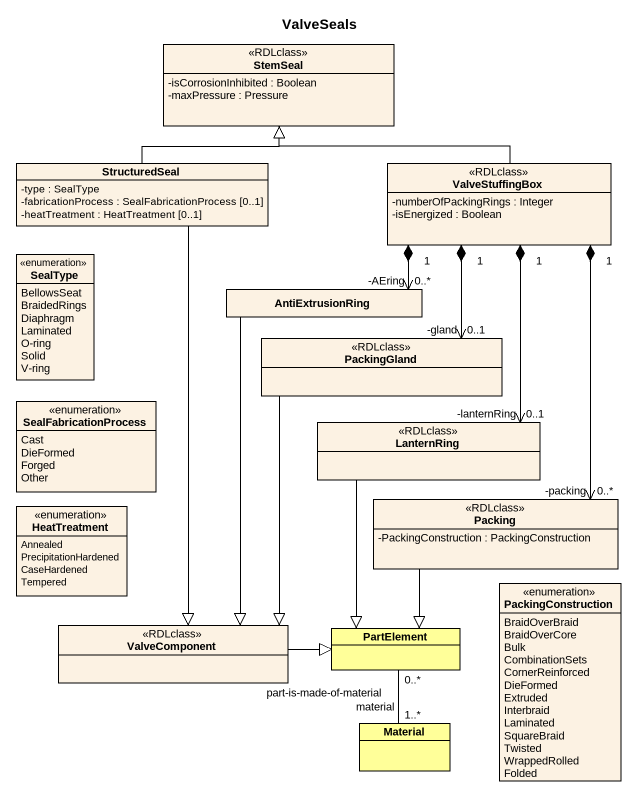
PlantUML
@startuml
title ValveSeals
hide circle
hide empty members
skinparam classAttributeIconSize 0
class StemSeal <<RDLclass>> {
  -isCorrosionInhibited : Boolean
  -maxPressure : Pressure
}
class StructuredSeal {
  -type : SealType
  -fabricationProcess : SealFabricationProcess [0..1]
  -heatTreatment : HeatTreatment [0..1]
}
class ValveStuffingBox <<RDLclass>> {
  -numberOfPackingRings : Integer
  -isEnergized : Boolean
}
enum SealType {
  BellowsSeat
  BraidedRings
  Diaphragm
  Laminated
  O-ring
  Solid
  V-ring
}
class AntiExtrusionRing
class PackingGland <<RDLclass>>
enum SealFabricationProcess {
  Cast
  DieFormed
  Forged
  Other
}
class LanternRing <<RDLclass>>
enum HeatTreatment {
  Annealed
  PrecipitationHardened
  CaseHardened
  Tempered
}
class Packing <<RDLclass>> {
  -PackingConstruction : PackingConstruction
}
enum PackingConstruction {
  BraidOverBraid
  BraidOverCore
  Bulk
  CombinationSets
  CornerReinforced
  DieFormed
  Extruded
  Interbraid
  Laminated
  SquareBraid
  Twisted
  WrappedRolled
  Folded
}
class ValveComponent <<RDLclass>>
class PartElement #FFFF99
class Material #FFFF99
StructuredSeal -up-|> StemSeal
StructuredSeal --|> ValveComponent
ValveStuffingBox -left-|> StemSeal
ValveStuffingBox "1" *-left-> "-AEring\n0..*" AntiExtrusionRing
ValveStuffingBox "1" *--> "-gland\n0..1" PackingGland
ValveStuffingBox "1" *--> "-lanternRing\n0..1" LanternRing
ValveStuffingBox "1" *--> "-packing\n0..*" Packing
AntiExtrusionRing --|> ValveComponent
PackingGland --|> ValveComponent
LanternRing --|> PartElement
Packing --|> PartElement
ValveComponent -right-|> PartElement
PartElement "0..*" -- "material\n1..*" Material : part-is-made-of-material
@enduml
